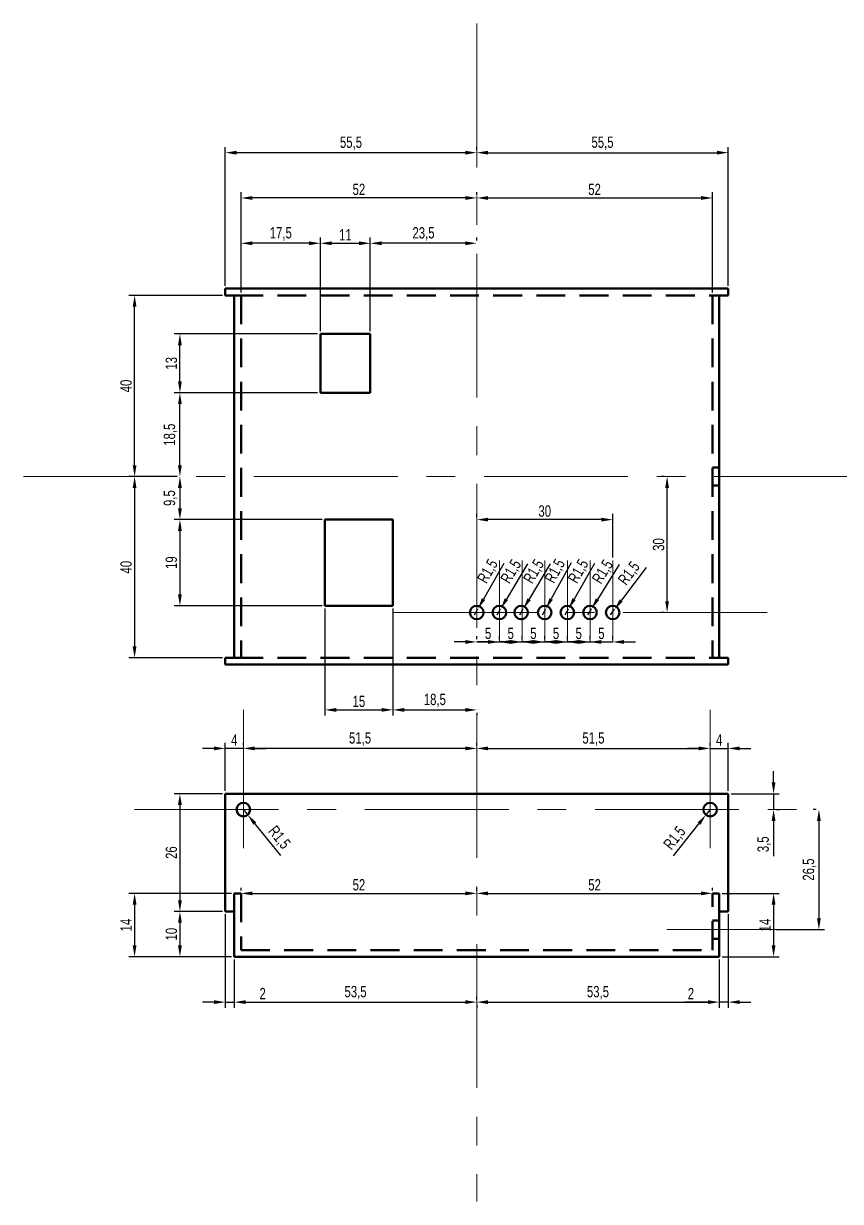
# Model space of a CAD drawing. Extents: x -100 to 250, y -160 to 122.
# Drawn here: x -100 to 80.2, y -160 to 100 of the extents above; entities that cross this region are included whole.
import ezdxf

# ---------------------------------------------------------------- set-up
doc = ezdxf.new("R2010")
doc.units = 0
doc.header["$MEASUREMENT"] = 0
doc.linetypes.add('CENTER', pattern=[50.8, 31.75, -6.35, 6.35, -6.35])
doc.linetypes.add('DASHED2', pattern=[9.525, 6.35, -3.175])
doc.layers.get('Defpoints').update_dxf_attribs({"linetype": 'CONTINUOUS'})
for name, color, linetype, lineweight in [('axes', 7, 'CENTER', 13), ('caché', 7, 'DASHED2', 50), ('cotes', 7, 'CONTINUOUS', 13), ('visible', 7, 'CONTINUOUS', 50)]:
    doc.layers.add(name, color=color, linetype=linetype, lineweight=lineweight)
doc.styles.get("Standard").update_dxf_attribs({"font": 'txt', "width": 0.75})
doc.dimstyles.get("Standard").update_dxf_attribs({"dimtxt": 2.5, "dimasz": 2.5, "dimexe": 1.25, "dimexo": 0.625, "dimtad": 1, "dimtxsty": 'Standard', "dimcen": 2.5, "dimadec": 0, "dimazin": 0, "dimtfac": 1, "dimtmove": 0, "dimatfit": 3, "dimfxl": 1, "dimarcsym": 0})

# ---------------------------------------------------------------- blocks, each defined once
blk = doc.blocks.new('*D1')
at = {"layer": 'cotes', "color": 0, "lineweight": -2}
for p, q in [((-34.12, -9.5), (-66.75, -9.5)), ((-65.5, -12), (-65.5, -26)), ((-34.12, -28.5), (-66.75, -28.5))]:
    blk.add_line(p, q, dxfattribs=at)
at = {"layer": 'cotes', "color": 0}
for points in [[(-65.08, -12), (-65.92, -12), (-65.5, -9.5)], [(-65.92, -26), (-65.08, -26), (-65.5, -28.5)]]:
    blk.add_solid(points, dxfattribs=at)
at = {"layer": 'Defpoints', "color": 0}
for p in [(-33.5, -9.5), (-65.5, -28.5), (-33.5, -28.5)]:
    blk.add_point(p, dxfattribs=at)
at = {"layer": 'cotes', "color": 0, "linetype": 'ByBlock', "insert": (-67.38, -19), "char_height": 2.5, "attachment_point": 5, "rotation": 90}
blk.add_mtext('19', dxfattribs=at)
blk = doc.blocks.new('*D2')
at = {"layer": 'cotes', "color": 0, "lineweight": -2}
for p, q in [((-66.12, 0), (-66.75, 0)), ((-65.5, -2.5), (-65.5, -7)), ((-66.12, -9.5), (-66.75, -9.5))]:
    blk.add_line(p, q, dxfattribs=at)
at = {"layer": 'cotes', "color": 0}
for points in [[(-65.08, -2.5), (-65.92, -2.5), (-65.5, 0)], [(-65.92, -7), (-65.08, -7), (-65.5, -9.5)]]:
    blk.add_solid(points, dxfattribs=at)
at = {"layer": 'Defpoints', "color": 0}
for p in [(-65.5, 0), (-65.5, -9.5), (-65.5, -9.5)]:
    blk.add_point(p, dxfattribs=at)
at = {"layer": 'cotes', "color": 0, "linetype": 'ByBlock', "insert": (-67.58, -4.75), "char_height": 2.5, "attachment_point": 5, "rotation": 90}
blk.add_mtext('9,5', dxfattribs=at)
blk = doc.blocks.new('*D3')
at = {"layer": 'cotes', "color": 0, "lineweight": -2}
for p, q in [((-33.5, -29.12), (-33.5, -52.75)), ((-18.5, -29.12), (-18.5, -52.75)), ((-31, -51.5), (-21, -51.5))]:
    blk.add_line(p, q, dxfattribs=at)
at = {"layer": 'cotes', "color": 0}
for points in [[(-31, -51.08), (-31, -51.92), (-33.5, -51.5)], [(-21, -51.92), (-21, -51.08), (-18.5, -51.5)]]:
    blk.add_solid(points, dxfattribs=at)
at = {"layer": 'Defpoints', "color": 0}
for p in [(-33.5, -28.5), (-18.5, -28.5), (-18.5, -51.5)]:
    blk.add_point(p, dxfattribs=at)
at = {"layer": 'cotes', "color": 0, "linetype": 'ByBlock', "insert": (-26, -49.62), "char_height": 2.5, "attachment_point": 5}
blk.add_mtext('15', dxfattribs=at)
blk = doc.blocks.new('*D4')
at = {"layer": 'cotes', "color": 0, "lineweight": -2}
for p, q in [((-18.5, -29.12), (-18.5, -52.75)), ((-16, -51.5), (-2.5, -51.5)), ((0, -52.12), (0, -52.75))]:
    blk.add_line(p, q, dxfattribs=at)
at = {"layer": 'cotes', "color": 0}
for points in [[(-16, -51.08), (-16, -51.92), (-18.5, -51.5)], [(-2.5, -51.92), (-2.5, -51.08), (0, -51.5)]]:
    blk.add_solid(points, dxfattribs=at)
at = {"layer": 'Defpoints', "color": 0}
for p in [(-18.5, -28.5), (0, -51.5), (0, -51.5)]:
    blk.add_point(p, dxfattribs=at)
at = {"layer": 'cotes', "color": 0, "linetype": 'ByBlock', "insert": (-9.25, -49.42), "char_height": 2.5, "attachment_point": 5}
blk.add_mtext('18,5', dxfattribs=at)
blk = doc.blocks.new('*D5')
at = {"layer": 'cotes', "color": 0, "lineweight": -2}
for p, q in [((-35.12, 18.5), (-66.75, 18.5)), ((-65.5, 2.5), (-65.5, 16)), ((-66.12, 0), (-66.75, 0))]:
    blk.add_line(p, q, dxfattribs=at)
at = {"layer": 'cotes', "color": 0}
for points in [[(-65.08, 16), (-65.92, 16), (-65.5, 18.5)], [(-65.92, 2.5), (-65.08, 2.5), (-65.5, 0)]]:
    blk.add_solid(points, dxfattribs=at)
at = {"layer": 'Defpoints', "color": 0}
for p in [(-65.5, 18.5), (-34.5, 18.5), (-65.5, 0)]:
    blk.add_point(p, dxfattribs=at)
at = {"layer": 'cotes', "color": 0, "linetype": 'ByBlock', "insert": (-67.58, 9.25), "char_height": 2.5, "attachment_point": 5, "rotation": 90}
blk.add_mtext('18,5', dxfattribs=at)
blk = doc.blocks.new('*D6')
at = {"layer": 'cotes', "color": 0, "lineweight": -2}
for p, q in [((-35.12, 31.5), (-66.75, 31.5)), ((-65.5, 21), (-65.5, 29)), ((-35.12, 18.5), (-66.75, 18.5))]:
    blk.add_line(p, q, dxfattribs=at)
at = {"layer": 'cotes', "color": 0}
for points in [[(-65.08, 29), (-65.92, 29), (-65.5, 31.5)], [(-65.92, 21), (-65.08, 21), (-65.5, 18.5)]]:
    blk.add_solid(points, dxfattribs=at)
at = {"layer": 'Defpoints', "color": 0}
for p in [(-65.5, 31.5), (-34.5, 31.5), (-34.5, 18.5)]:
    blk.add_point(p, dxfattribs=at)
at = {"layer": 'cotes', "color": 0, "linetype": 'ByBlock', "insert": (-67.38, 25), "char_height": 2.5, "attachment_point": 5, "rotation": 90}
blk.add_mtext('13', dxfattribs=at)
blk = doc.blocks.new('*D7')
at = {"layer": 'cotes', "color": 0, "lineweight": -2}
for p, q in [((-56.12, 40), (-76.75, 40)), ((-75.5, 2.5), (-75.5, 37.5)), ((-66.12, 0), (-76.75, 0))]:
    blk.add_line(p, q, dxfattribs=at)
at = {"layer": 'cotes', "color": 0}
for points in [[(-75.08, 37.5), (-75.92, 37.5), (-75.5, 40)], [(-75.92, 2.5), (-75.08, 2.5), (-75.5, 0)]]:
    blk.add_solid(points, dxfattribs=at)
at = {"layer": 'Defpoints', "color": 0}
for p in [(-75.5, 40), (-55.5, 40), (-65.5, 0)]:
    blk.add_point(p, dxfattribs=at)
at = {"layer": 'cotes', "color": 0, "linetype": 'ByBlock', "insert": (-77.38, 20), "char_height": 2.5, "attachment_point": 5, "rotation": 90}
blk.add_mtext('40', dxfattribs=at)
blk = doc.blocks.new('*D8')
at = {"layer": 'cotes', "color": 0, "lineweight": -2}
for p, q in [((-34.5, 32.12), (-34.5, 52.75)), ((-23.5, 32.12), (-23.5, 52.75)), ((-32, 51.5), (-26, 51.5))]:
    blk.add_line(p, q, dxfattribs=at)
at = {"layer": 'cotes', "color": 0}
for points in [[(-32, 51.92), (-32, 51.08), (-34.5, 51.5)], [(-26, 51.08), (-26, 51.92), (-23.5, 51.5)]]:
    blk.add_solid(points, dxfattribs=at)
at = {"layer": 'Defpoints', "color": 0}
for p in [(-23.5, 51.5), (-34.5, 31.5), (-23.5, 31.5)]:
    blk.add_point(p, dxfattribs=at)
at = {"layer": 'cotes', "color": 0, "linetype": 'ByBlock', "insert": (-29, 53.38), "char_height": 2.5, "attachment_point": 5}
blk.add_mtext('11', dxfattribs=at)
blk = doc.blocks.new('*D9')
at = {"layer": 'cotes', "color": 0, "lineweight": -2}
for p, q in [((-52, 40.62), (-52, 52.75)), ((-34.5, 32.12), (-34.5, 52.75)), ((-37, 51.5), (-49.5, 51.5))]:
    blk.add_line(p, q, dxfattribs=at)
at = {"layer": 'cotes', "color": 0}
for points in [[(-49.5, 51.92), (-49.5, 51.08), (-52, 51.5)], [(-37, 51.08), (-37, 51.92), (-34.5, 51.5)]]:
    blk.add_solid(points, dxfattribs=at)
at = {"layer": 'Defpoints', "color": 0}
for p in [(-52, 51.5), (-52, 40), (-34.5, 31.5)]:
    blk.add_point(p, dxfattribs=at)
at = {"layer": 'cotes', "color": 0, "linetype": 'ByBlock', "insert": (-43.25, 53.58), "char_height": 2.5, "attachment_point": 5}
blk.add_mtext('17,5', dxfattribs=at)
blk = doc.blocks.new('*D10')
at = {"layer": 'cotes', "color": 0, "lineweight": -2}
for p, q in [((-66.12, 0), (-76.75, 0)), ((-75.5, -2.5), (-75.5, -37.5)), ((-56.12, -40), (-76.75, -40))]:
    blk.add_line(p, q, dxfattribs=at)
at = {"layer": 'cotes', "color": 0}
for points in [[(-75.08, -2.5), (-75.92, -2.5), (-75.5, 0)], [(-75.92, -37.5), (-75.08, -37.5), (-75.5, -40)]]:
    blk.add_solid(points, dxfattribs=at)
at = {"layer": 'Defpoints', "color": 0}
for p in [(-65.5, 0), (-75.5, -40), (-55.5, -40)]:
    blk.add_point(p, dxfattribs=at)
at = {"layer": 'cotes', "color": 0, "linetype": 'ByBlock', "insert": (-77.38, -20), "char_height": 2.5, "attachment_point": 5, "rotation": 90}
blk.add_mtext('40', dxfattribs=at)
blk = doc.blocks.new('*D11')
at = {"layer": 'cotes', "color": 0, "lineweight": -2}
for p, q in [((-55.5, 42.12), (-55.5, 72.75)), ((-2.5, 71.5), (-53, 71.5)), ((0, 72.12), (0, 72.75))]:
    blk.add_line(p, q, dxfattribs=at)
at = {"layer": 'cotes', "color": 0}
for points in [[(-53, 71.92), (-53, 71.08), (-55.5, 71.5)], [(-2.5, 71.08), (-2.5, 71.92), (0, 71.5)]]:
    blk.add_solid(points, dxfattribs=at)
at = {"layer": 'Defpoints', "color": 0}
for p in [(-55.5, 71.5), (0, 71.5), (-55.5, 41.5)]:
    blk.add_point(p, dxfattribs=at)
at = {"layer": 'cotes', "color": 0, "linetype": 'ByBlock', "insert": (-27.75, 73.58), "char_height": 2.5, "attachment_point": 5}
blk.add_mtext('55,5', dxfattribs=at)
blk = doc.blocks.new('*D12')
at = {"layer": 'cotes', "color": 0, "lineweight": -2}
for p, q in [((-23.5, 32.12), (-23.5, 52.75)), ((0, 52.12), (0, 52.75)), ((-2.5, 51.5), (-21, 51.5))]:
    blk.add_line(p, q, dxfattribs=at)
at = {"layer": 'cotes', "color": 0}
for points in [[(-21, 51.92), (-21, 51.08), (-23.5, 51.5)], [(-2.5, 51.08), (-2.5, 51.92), (0, 51.5)]]:
    blk.add_solid(points, dxfattribs=at)
at = {"layer": 'Defpoints', "color": 0}
for p in [(-23.5, 51.5), (0, 51.5), (-23.5, 31.5)]:
    blk.add_point(p, dxfattribs=at)
at = {"layer": 'cotes', "color": 0, "linetype": 'ByBlock', "insert": (-11.75, 53.58), "char_height": 2.5, "attachment_point": 5}
blk.add_mtext('23,5', dxfattribs=at)
blk = doc.blocks.new('*D13')
at = {"layer": 'cotes', "color": 0, "lineweight": -2}
for p, q in [((-52, 40.62), (-52, 62.75)), ((0, 62.12), (0, 62.75)), ((-2.5, 61.5), (-49.5, 61.5))]:
    blk.add_line(p, q, dxfattribs=at)
at = {"layer": 'cotes', "color": 0}
for points in [[(-49.5, 61.92), (-49.5, 61.08), (-52, 61.5)], [(-2.5, 61.08), (-2.5, 61.92), (0, 61.5)]]:
    blk.add_solid(points, dxfattribs=at)
at = {"layer": 'Defpoints', "color": 0}
for p in [(-52, 61.5), (0, 61.5), (-52, 40)]:
    blk.add_point(p, dxfattribs=at)
at = {"layer": 'cotes', "color": 0, "linetype": 'ByBlock', "insert": (-26, 63.38), "char_height": 2.5, "attachment_point": 5}
blk.add_mtext('52', dxfattribs=at)
blk = doc.blocks.new('*D14')
at = {"layer": 'cotes', "color": 0, "lineweight": -2}
for p, q in [((0, 72.12), (0, 72.75)), ((2.5, 71.5), (53, 71.5)), ((55.5, 42.12), (55.5, 72.75))]:
    blk.add_line(p, q, dxfattribs=at)
at = {"layer": 'cotes', "color": 0}
for points in [[(2.5, 71.92), (2.5, 71.08), (0, 71.5)], [(53, 71.08), (53, 71.92), (55.5, 71.5)]]:
    blk.add_solid(points, dxfattribs=at)
at = {"layer": 'Defpoints', "color": 0}
for p in [(0, 71.5), (55.5, 71.5), (55.5, 41.5)]:
    blk.add_point(p, dxfattribs=at)
at = {"layer": 'cotes', "color": 0, "linetype": 'ByBlock', "insert": (27.75, 73.58), "char_height": 2.5, "attachment_point": 5}
blk.add_mtext('55,5', dxfattribs=at)
blk = doc.blocks.new('*D15')
at = {"layer": 'cotes', "color": 0, "lineweight": -2}
for p, q in [((0, 62.12), (0, 62.75)), ((52, 40.62), (52, 62.75)), ((2.5, 61.5), (49.5, 61.5))]:
    blk.add_line(p, q, dxfattribs=at)
at = {"layer": 'cotes', "color": 0}
for points in [[(2.5, 61.92), (2.5, 61.08), (0, 61.5)], [(49.5, 61.08), (49.5, 61.92), (52, 61.5)]]:
    blk.add_solid(points, dxfattribs=at)
at = {"layer": 'Defpoints', "color": 0}
for p in [(0, 61.5), (52, 61.5), (52, 40)]:
    blk.add_point(p, dxfattribs=at)
at = {"layer": 'cotes', "color": 0, "linetype": 'ByBlock', "insert": (26, 63.38), "char_height": 2.5, "attachment_point": 5}
blk.add_mtext('52', dxfattribs=at)
blk = doc.blocks.new('*D16')
at = {"layer": 'cotes', "color": 0, "lineweight": -2}
for p, q in [((65.5, -67.5), (65.5, -65)), ((56.13, -70), (66.75, -70)), ((65.5, -70), (65.5, -73.5)), ((66.12, -73.5), (66.75, -73.5)), ((65.5, -76), (65.5, -83.81))]:
    blk.add_line(p, q, dxfattribs=at)
at = {"layer": 'cotes', "color": 0}
for points in [[(65.08, -67.5), (65.92, -67.5), (65.5, -70)], [(65.92, -76), (65.08, -76), (65.5, -73.5)]]:
    blk.add_solid(points, dxfattribs=at)
at = {"layer": 'Defpoints', "color": 0}
for p in [(55.5, -70), (65.5, -73.5), (65.5, -73.5)]:
    blk.add_point(p, dxfattribs=at)
at = {"layer": 'cotes', "color": 0, "linetype": 'ByBlock', "insert": (63.42, -81.16), "char_height": 2.5, "attachment_point": 5, "rotation": 90}
blk.add_mtext('3,5', dxfattribs=at)
blk = doc.blocks.new('*D17')
at = {"layer": 'cotes', "color": 0, "lineweight": -2}
for p, q in [((54.12, -92), (66.75, -92)), ((65.5, -94.5), (65.5, -103.5)), ((54.12, -106), (66.75, -106))]:
    blk.add_line(p, q, dxfattribs=at)
at = {"layer": 'cotes', "color": 0}
for points in [[(65.92, -94.5), (65.08, -94.5), (65.5, -92)], [(65.08, -103.5), (65.92, -103.5), (65.5, -106)]]:
    blk.add_solid(points, dxfattribs=at)
at = {"layer": 'Defpoints', "color": 0}
for p in [(53.5, -92), (53.5, -106), (65.5, -106)]:
    blk.add_point(p, dxfattribs=at)
at = {"layer": 'cotes', "color": 0, "linetype": 'ByBlock', "insert": (63.63, -99), "char_height": 2.5, "attachment_point": 5, "rotation": 90}
blk.add_mtext('14', dxfattribs=at)
blk = doc.blocks.new('*D18')
at = {"layer": 'cotes', "color": 0, "lineweight": -2}
for p, q in [((55.5, -96.62), (55.5, -117.25)), ((53.5, -106.62), (53.5, -117.25)), ((51, -116), (46, -116)), ((55.5, -116), (53.5, -116)), ((58, -116), (60.5, -116))]:
    blk.add_line(p, q, dxfattribs=at)
at = {"layer": 'cotes', "color": 0}
for points in [[(51, -116.42), (51, -115.58), (53.5, -116)], [(58, -115.58), (58, -116.42), (55.5, -116)]]:
    blk.add_solid(points, dxfattribs=at)
at = {"layer": 'Defpoints', "color": 0}
for p in [(55.5, -96), (53.5, -106), (53.5, -116)]:
    blk.add_point(p, dxfattribs=at)
at = {"layer": 'cotes', "color": 0, "linetype": 'ByBlock', "insert": (47.25, -114.12), "char_height": 2.5, "attachment_point": 5}
blk.add_mtext('2', dxfattribs=at)
blk = doc.blocks.new('*D19')
at = {"layer": 'cotes', "color": 0, "lineweight": -2}
for p, q in [((53.5, -106.62), (53.5, -117.25)), ((0, -115.38), (0, -114.75)), ((2.5, -116), (51, -116))]:
    blk.add_line(p, q, dxfattribs=at)
at = {"layer": 'cotes', "color": 0}
for points in [[(2.5, -115.58), (2.5, -116.42), (0, -116)], [(51, -116.42), (51, -115.58), (53.5, -116)]]:
    blk.add_solid(points, dxfattribs=at)
at = {"layer": 'Defpoints', "color": 0}
for p in [(53.5, -106), (0, -116), (53.5, -116)]:
    blk.add_point(p, dxfattribs=at)
at = {"layer": 'cotes', "color": 0, "linetype": 'ByBlock', "insert": (26.75, -113.92), "char_height": 2.5, "attachment_point": 5}
blk.add_mtext('53,5', dxfattribs=at)
blk = doc.blocks.new('*D20')
at = {"layer": 'cotes', "color": 0, "lineweight": -2}
for p, q in [((-55.5, -96.62), (-55.5, -117.25)), ((-53.5, -106.62), (-53.5, -117.25)), ((-58, -116), (-60.5, -116)), ((-55.5, -116), (-53.5, -116)), ((-51, -116), (-46, -116))]:
    blk.add_line(p, q, dxfattribs=at)
at = {"layer": 'cotes', "color": 0}
for points in [[(-58, -116.42), (-58, -115.58), (-55.5, -116)], [(-51, -115.58), (-51, -116.42), (-53.5, -116)]]:
    blk.add_solid(points, dxfattribs=at)
at = {"layer": 'Defpoints', "color": 0}
for p in [(-55.5, -96), (-53.5, -106), (-53.5, -116)]:
    blk.add_point(p, dxfattribs=at)
at = {"layer": 'cotes', "color": 0, "linetype": 'ByBlock', "insert": (-47.25, -114.12), "char_height": 2.5, "attachment_point": 5}
blk.add_mtext('2', dxfattribs=at)
blk = doc.blocks.new('*D21')
at = {"layer": 'cotes', "color": 0, "lineweight": -2}
for p, q in [((-53.5, -106.62), (-53.5, -117.25)), ((-51, -116), (-2.5, -116)), ((0, -116.62), (0, -117.25))]:
    blk.add_line(p, q, dxfattribs=at)
at = {"layer": 'cotes', "color": 0}
for points in [[(-51, -115.58), (-51, -116.42), (-53.5, -116)], [(-2.5, -116.42), (-2.5, -115.58), (0, -116)]]:
    blk.add_solid(points, dxfattribs=at)
at = {"layer": 'Defpoints', "color": 0}
for p in [(-53.5, -106), (0, -116), (0, -116)]:
    blk.add_point(p, dxfattribs=at)
at = {"layer": 'cotes', "color": 0, "linetype": 'ByBlock', "insert": (-26.75, -113.92), "char_height": 2.5, "attachment_point": 5}
blk.add_mtext('53,5', dxfattribs=at)
blk = doc.blocks.new('*D22')
at = {"layer": 'cotes', "color": 0, "lineweight": -2}
for p, q in [((-55.5, -69.38), (-55.5, -58.75)), ((-51.5, -59.38), (-51.5, -58.75)), ((-58, -60), (-60.5, -60)), ((-51.5, -60), (-55.5, -60)), ((-49, -60), (-46.5, -60))]:
    blk.add_line(p, q, dxfattribs=at)
at = {"layer": 'cotes', "color": 0}
for points in [[(-58, -60.42), (-58, -59.58), (-55.5, -60)], [(-49, -59.58), (-49, -60.42), (-51.5, -60)]]:
    blk.add_solid(points, dxfattribs=at)
at = {"layer": 'Defpoints', "color": 0}
for p in [(-55.5, -60), (-51.5, -60), (-55.5, -70)]:
    blk.add_point(p, dxfattribs=at)
at = {"layer": 'cotes', "color": 0, "linetype": 'ByBlock', "insert": (-53.5, -58.12), "char_height": 2.5, "attachment_point": 5}
blk.add_mtext('4', dxfattribs=at)
blk = doc.blocks.new('*D23')
at = {"layer": 'cotes', "color": 0, "lineweight": -2}
for p, q in [((51.5, -59.38), (51.5, -58.75)), ((55.5, -69.38), (55.5, -58.75)), ((49, -60), (46.5, -60)), ((51.5, -60), (55.5, -60)), ((58, -60), (60.5, -60))]:
    blk.add_line(p, q, dxfattribs=at)
at = {"layer": 'cotes', "color": 0}
for points in [[(49, -60.42), (49, -59.58), (51.5, -60)], [(58, -59.58), (58, -60.42), (55.5, -60)]]:
    blk.add_solid(points, dxfattribs=at)
at = {"layer": 'Defpoints', "color": 0}
for p in [(51.5, -60), (55.5, -60), (55.5, -70)]:
    blk.add_point(p, dxfattribs=at)
at = {"layer": 'cotes', "color": 0, "linetype": 'ByBlock', "insert": (53.5, -58.12), "char_height": 2.5, "attachment_point": 5}
blk.add_mtext('4', dxfattribs=at)
blk = doc.blocks.new('*D24')
at = {"layer": 'cotes', "color": 0, "lineweight": -2}
for p, q in [((0, -59.38), (0, -58.75)), ((51.5, -59.38), (51.5, -58.75)), ((2.5, -60), (49, -60))]:
    blk.add_line(p, q, dxfattribs=at)
at = {"layer": 'cotes', "color": 0}
for points in [[(2.5, -59.58), (2.5, -60.42), (0, -60)], [(49, -60.42), (49, -59.58), (51.5, -60)]]:
    blk.add_solid(points, dxfattribs=at)
at = {"layer": 'Defpoints', "color": 0}
for p in [(0, -60), (51.5, -60), (51.5, -60)]:
    blk.add_point(p, dxfattribs=at)
at = {"layer": 'cotes', "color": 0, "linetype": 'ByBlock', "insert": (25.75, -57.92), "char_height": 2.5, "attachment_point": 5}
blk.add_mtext('51,5', dxfattribs=at)
blk = doc.blocks.new('*D25')
at = {"layer": 'cotes', "color": 0, "lineweight": -2}
for p, q in [((-51.5, -59.38), (-51.5, -58.75)), ((0, -59.38), (0, -58.75)), ((-2.5, -60), (-49, -60))]:
    blk.add_line(p, q, dxfattribs=at)
at = {"layer": 'cotes', "color": 0}
for points in [[(-49, -59.58), (-49, -60.42), (-51.5, -60)], [(-2.5, -60.42), (-2.5, -59.58), (0, -60)]]:
    blk.add_solid(points, dxfattribs=at)
at = {"layer": 'Defpoints', "color": 0}
for p in [(-51.5, -60), (-51.5, -60), (0, -60)]:
    blk.add_point(p, dxfattribs=at)
at = {"layer": 'cotes', "color": 0, "linetype": 'ByBlock', "insert": (-25.75, -57.92), "char_height": 2.5, "attachment_point": 5}
blk.add_mtext('51,5', dxfattribs=at)
blk = doc.blocks.new('*D26')
at = {"layer": 'cotes', "color": 0, "lineweight": -2}
for p, q in [((-56.12, -96), (-66.75, -96)), ((-65.5, -98.5), (-65.5, -103.5)), ((-54.12, -106), (-66.75, -106))]:
    blk.add_line(p, q, dxfattribs=at)
at = {"layer": 'cotes', "color": 0}
for points in [[(-65.08, -98.5), (-65.92, -98.5), (-65.5, -96)], [(-65.92, -103.5), (-65.08, -103.5), (-65.5, -106)]]:
    blk.add_solid(points, dxfattribs=at)
at = {"layer": 'Defpoints', "color": 0}
for p in [(-55.5, -96), (-65.5, -106), (-53.5, -106)]:
    blk.add_point(p, dxfattribs=at)
at = {"layer": 'cotes', "color": 0, "linetype": 'ByBlock', "insert": (-67.38, -101), "char_height": 2.5, "attachment_point": 5, "rotation": 90}
blk.add_mtext('10', dxfattribs=at)
blk = doc.blocks.new('*D27')
at = {"layer": 'cotes', "color": 0, "lineweight": -2}
for p, q in [((-54.12, -92), (-76.75, -92)), ((-75.5, -94.5), (-75.5, -103.5)), ((-54.12, -106), (-76.75, -106))]:
    blk.add_line(p, q, dxfattribs=at)
at = {"layer": 'cotes', "color": 0}
for points in [[(-75.08, -94.5), (-75.92, -94.5), (-75.5, -92)], [(-75.92, -103.5), (-75.08, -103.5), (-75.5, -106)]]:
    blk.add_solid(points, dxfattribs=at)
at = {"layer": 'Defpoints', "color": 0}
for p in [(-53.5, -92), (-75.5, -106), (-53.5, -106)]:
    blk.add_point(p, dxfattribs=at)
at = {"layer": 'cotes', "color": 0, "linetype": 'ByBlock', "insert": (-77.38, -99), "char_height": 2.5, "attachment_point": 5, "rotation": 90}
blk.add_mtext('14', dxfattribs=at)
blk = doc.blocks.new('*D28')
at = {"layer": 'cotes', "color": 0, "lineweight": -2}
for p, q in [((-56.12, -70), (-66.75, -70)), ((-65.5, -72.5), (-65.5, -93.5)), ((-56.12, -96), (-66.75, -96))]:
    blk.add_line(p, q, dxfattribs=at)
at = {"layer": 'cotes', "color": 0}
for points in [[(-65.08, -72.5), (-65.92, -72.5), (-65.5, -70)], [(-65.92, -93.5), (-65.08, -93.5), (-65.5, -96)]]:
    blk.add_solid(points, dxfattribs=at)
at = {"layer": 'Defpoints', "color": 0}
for p in [(-55.5, -70), (-65.5, -96), (-55.5, -96)]:
    blk.add_point(p, dxfattribs=at)
at = {"layer": 'cotes', "color": 0, "linetype": 'ByBlock', "insert": (-67.38, -83), "char_height": 2.5, "attachment_point": 5, "rotation": 90}
blk.add_mtext('26', dxfattribs=at)
blk = doc.blocks.new('*D29')
at = {"layer": 'cotes', "color": 0, "lineweight": -2}
for p, q in [((-51.5, -73.5), (-50.55, -74.66)), ((-43.23, -83.61), (-48.97, -76.6))]:
    blk.add_line(p, q, dxfattribs=at)
at = {"layer": 'cotes', "color": 0}
blk.add_solid([(-48.65, -76.33), (-49.29, -76.86), (-50.55, -74.66)], dxfattribs=at)
at = {"layer": 'Defpoints', "color": 0}
for p in [(-51.5, -73.5), (-50.55, -74.66)]:
    blk.add_point(p, dxfattribs=at)
at = {"layer": 'cotes', "color": 0, "linetype": 'ByBlock', "insert": (-43.69, -79.75), "char_height": 2.5, "attachment_point": 5, "rotation": 309.2793}
blk.add_mtext('R1,5', dxfattribs=at)
blk = doc.blocks.new('*D30')
at = {"layer": 'cotes', "color": 0, "lineweight": -2}
for p, q in [((51.5, -73.5), (50.57, -74.68)), ((43.38, -83.74), (49.01, -76.63))]:
    blk.add_line(p, q, dxfattribs=at)
at = {"layer": 'cotes', "color": 0}
blk.add_solid([(49.34, -76.89), (48.69, -76.38), (50.57, -74.68)], dxfattribs=at)
at = {"layer": 'Defpoints', "color": 0}
for p in [(50.57, -74.68), (51.5, -73.5)]:
    blk.add_point(p, dxfattribs=at)
at = {"layer": 'cotes', "color": 0, "linetype": 'ByBlock', "insert": (43.79, -79.87), "char_height": 2.5, "attachment_point": 5, "rotation": 51.5892}
blk.add_mtext('R1,5', dxfattribs=at)
blk = doc.blocks.new('*D31')
at = {"layer": 'cotes', "color": 0, "lineweight": -2}
for p, q in [((31.42, -19.42), (26.62, -27.11)), ((24.5, -30.5), (25.3, -29.23))]:
    blk.add_line(p, q, dxfattribs=at)
at = {"layer": 'cotes', "color": 0}
blk.add_solid([(26.27, -26.89), (26.97, -27.33), (25.3, -29.23)], dxfattribs=at)
at = {"layer": 'Defpoints', "color": 0}
for p in [(24.5, -30.5), (25.3, -29.23)]:
    blk.add_point(p, dxfattribs=at)
at = {"layer": 'cotes', "color": 0, "linetype": 'ByBlock', "insert": (27.92, -21.1), "char_height": 2.5, "attachment_point": 5, "rotation": 57.9902}
blk.add_mtext('R1,5', dxfattribs=at)
blk = doc.blocks.new('*D32')
at = {"layer": 'cotes', "color": 0, "lineweight": -2}
for p, q in [((26, -19.17), (21.49, -27.03)), ((19.5, -30.5), (20.25, -29.2))]:
    blk.add_line(p, q, dxfattribs=at)
at = {"layer": 'cotes', "color": 0}
blk.add_solid([(21.13, -26.82), (21.85, -27.24), (20.25, -29.2)], dxfattribs=at)
at = {"layer": 'Defpoints', "color": 0}
for p in [(19.5, -30.5), (20.25, -29.2)]:
    blk.add_point(p, dxfattribs=at)
at = {"layer": 'cotes', "color": 0, "linetype": 'ByBlock', "insert": (22.56, -20.98), "char_height": 2.5, "attachment_point": 5, "rotation": 60.1383}
blk.add_mtext('R1,5', dxfattribs=at)
blk = doc.blocks.new('*D33')
at = {"layer": 'cotes', "color": 0, "lineweight": -2}
for p, q in [((20.82, -19.07), (16.44, -27)), ((14.5, -30.5), (15.23, -29.19))]:
    blk.add_line(p, q, dxfattribs=at)
at = {"layer": 'cotes', "color": 0}
blk.add_solid([(16.07, -26.8), (16.8, -27.2), (15.23, -29.19)], dxfattribs=at)
at = {"layer": 'Defpoints', "color": 0}
for p in [(14.5, -30.5), (15.23, -29.19)]:
    blk.add_point(p, dxfattribs=at)
at = {"layer": 'cotes', "color": 0, "linetype": 'ByBlock', "insert": (17.41, -20.93), "char_height": 2.5, "attachment_point": 5, "rotation": 61.0658}
blk.add_mtext('R1,5', dxfattribs=at)
blk = doc.blocks.new('*D34')
at = {"layer": 'cotes', "color": 0, "lineweight": -2}
for p, q in [((16.19, -19.28), (11.55, -27.06)), ((9.5, -30.5), (10.27, -29.21))]:
    blk.add_line(p, q, dxfattribs=at)
at = {"layer": 'cotes', "color": 0}
blk.add_solid([(11.19, -26.85), (11.91, -27.28), (10.27, -29.21)], dxfattribs=at)
at = {"layer": 'Defpoints', "color": 0}
for p in [(9.5, -30.5), (10.27, -29.21)]:
    blk.add_point(p, dxfattribs=at)
at = {"layer": 'cotes', "color": 0, "linetype": 'ByBlock', "insert": (12.72, -21.03), "char_height": 2.5, "attachment_point": 5, "rotation": 59.201}
blk.add_mtext('R1,5', dxfattribs=at)
blk = doc.blocks.new('*D35')
at = {"layer": 'cotes', "color": 0, "lineweight": -2}
for p, q in [((11.17, -19.27), (6.54, -27.06)), ((4.5, -30.5), (5.27, -29.21))]:
    blk.add_line(p, q, dxfattribs=at)
at = {"layer": 'cotes', "color": 0}
blk.add_solid([(6.18, -26.85), (6.9, -27.27), (5.27, -29.21)], dxfattribs=at)
at = {"layer": 'Defpoints', "color": 0}
for p in [(4.5, -30.5), (5.27, -29.21)]:
    blk.add_point(p, dxfattribs=at)
at = {"layer": 'cotes', "color": 0, "linetype": 'ByBlock', "insert": (7.7, -21.03), "char_height": 2.5, "attachment_point": 5, "rotation": 59.2914}
blk.add_mtext('R1,5', dxfattribs=at)
blk = doc.blocks.new('*D36')
at = {"layer": 'cotes', "color": 0, "lineweight": -2}
for p, q in [((6, -19.17), (1.49, -27.03)), ((-0.5, -30.5), (0.25, -29.2))]:
    blk.add_line(p, q, dxfattribs=at)
at = {"layer": 'cotes', "color": 0}
blk.add_solid([(1.13, -26.82), (1.85, -27.24), (0.25, -29.2)], dxfattribs=at)
at = {"layer": 'Defpoints', "color": 0}
for p in [(-0.5, -30.5), (0.25, -29.2)]:
    blk.add_point(p, dxfattribs=at)
at = {"layer": 'cotes', "color": 0, "linetype": 'ByBlock', "insert": (2.56, -20.98), "char_height": 2.5, "attachment_point": 5, "rotation": 60.1525}
blk.add_mtext('R1,5', dxfattribs=at)
blk = doc.blocks.new('*D37')
at = {"layer": 'cotes', "color": 0, "lineweight": -2}
for p, q in [((37.37, -20.07), (31.91, -27.31)), ((29.5, -30.5), (30.4, -29.3))]:
    blk.add_line(p, q, dxfattribs=at)
at = {"layer": 'cotes', "color": 0}
blk.add_solid([(31.58, -27.06), (32.24, -27.56), (30.4, -29.3)], dxfattribs=at)
at = {"layer": 'Defpoints', "color": 0}
for p in [(29.5, -30.5), (30.4, -29.3)]:
    blk.add_point(p, dxfattribs=at)
at = {"layer": 'cotes', "color": 0, "linetype": 'ByBlock', "insert": (33.73, -21.44), "char_height": 2.5, "attachment_point": 5, "rotation": 52.9753}
blk.add_mtext('R1,5', dxfattribs=at)
blk = doc.blocks.new('*D39')
at = {"layer": 'cotes', "color": 0, "lineweight": -2}
for p, q in [((74.88, -73.5), (74.25, -73.5)), ((75.5, -76), (75.5, -97.5)), ((66.13, -100), (76.75, -100))]:
    blk.add_line(p, q, dxfattribs=at)
at = {"layer": 'cotes', "color": 0}
for points in [[(75.92, -76), (75.08, -76), (75.5, -73.5)], [(75.08, -97.5), (75.92, -97.5), (75.5, -100)]]:
    blk.add_solid(points, dxfattribs=at)
at = {"layer": 'Defpoints', "color": 0}
for p in [(75.5, -73.5), (65.5, -100), (75.5, -100)]:
    blk.add_point(p, dxfattribs=at)
at = {"layer": 'cotes', "color": 0, "linetype": 'ByBlock', "insert": (73.42, -86.75), "char_height": 2.5, "attachment_point": 5, "rotation": 90}
blk.add_mtext('26,5', dxfattribs=at)
blk = doc.blocks.new('*D40')
at = {"layer": 'cotes', "color": 0, "lineweight": -2}
for p, q in [((-52, -91.38), (-52, -90.75)), ((0, -91.38), (0, -90.75)), ((-49.5, -92), (-2.5, -92))]:
    blk.add_line(p, q, dxfattribs=at)
at = {"layer": 'cotes', "color": 0}
for points in [[(-49.5, -91.58), (-49.5, -92.42), (-52, -92)], [(-2.5, -92.42), (-2.5, -91.58), (0, -92)]]:
    blk.add_solid(points, dxfattribs=at)
at = {"layer": 'Defpoints', "color": 0}
for p in [(-52, -92), (0, -92), (0, -92)]:
    blk.add_point(p, dxfattribs=at)
at = {"layer": 'cotes', "color": 0, "linetype": 'ByBlock', "insert": (-26, -90.12), "char_height": 2.5, "attachment_point": 5}
blk.add_mtext('52', dxfattribs=at)
blk = doc.blocks.new('*D41')
at = {"layer": 'cotes', "color": 0, "lineweight": -2}
for p, q in [((0, -91.38), (0, -90.75)), ((52, -91.38), (52, -90.75)), ((2.5, -92), (49.5, -92))]:
    blk.add_line(p, q, dxfattribs=at)
at = {"layer": 'cotes', "color": 0}
for points in [[(2.5, -91.58), (2.5, -92.42), (0, -92)], [(49.5, -92.42), (49.5, -91.58), (52, -92)]]:
    blk.add_solid(points, dxfattribs=at)
at = {"layer": 'Defpoints', "color": 0}
for p in [(0, -92), (52, -92), (52, -92)]:
    blk.add_point(p, dxfattribs=at)
at = {"layer": 'cotes', "color": 0, "linetype": 'ByBlock', "insert": (26, -90.12), "char_height": 2.5, "attachment_point": 5}
blk.add_mtext('52', dxfattribs=at)
blk = doc.blocks.new('*D48')
at = {"layer": 'cotes', "color": 0, "lineweight": -2}
for p, q in [((0, -35.88), (0, -35.25)), ((5, -35.88), (5, -35.25)), ((-2.5, -36.5), (-5, -36.5)), ((0, -36.5), (5, -36.5)), ((7.5, -36.5), (10, -36.5))]:
    blk.add_line(p, q, dxfattribs=at)
at = {"layer": 'cotes', "color": 0}
for points in [[(-2.5, -36.92), (-2.5, -36.08), (0, -36.5)], [(7.5, -36.08), (7.5, -36.92), (5, -36.5)]]:
    blk.add_solid(points, dxfattribs=at)
at = {"layer": 'Defpoints', "color": 0}
for p in [(0, -36.5), (5, -36.5), (5, -36.5)]:
    blk.add_point(p, dxfattribs=at)
at = {"layer": 'cotes', "color": 0, "linetype": 'ByBlock', "insert": (2.5, -34.62), "char_height": 2.5, "attachment_point": 5}
blk.add_mtext('5', dxfattribs=at)
blk = doc.blocks.new('*D49')
at = {"layer": 'cotes', "color": 0, "lineweight": -2}
for p, q in [((5, -35.88), (5, -35.25)), ((10, -35.88), (10, -35.25)), ((2.5, -36.5), (0, -36.5)), ((5, -36.5), (10, -36.5)), ((12.5, -36.5), (15, -36.5))]:
    blk.add_line(p, q, dxfattribs=at)
at = {"layer": 'cotes', "color": 0}
for points in [[(2.5, -36.92), (2.5, -36.08), (5, -36.5)], [(12.5, -36.08), (12.5, -36.92), (10, -36.5)]]:
    blk.add_solid(points, dxfattribs=at)
at = {"layer": 'Defpoints', "color": 0}
for p in [(5, -36.5), (10, -36.5), (10, -36.5)]:
    blk.add_point(p, dxfattribs=at)
at = {"layer": 'cotes', "color": 0, "linetype": 'ByBlock', "insert": (7.5, -34.62), "char_height": 2.5, "attachment_point": 5}
blk.add_mtext('5', dxfattribs=at)
blk = doc.blocks.new('*D50')
at = {"layer": 'cotes', "color": 0, "lineweight": -2}
for p, q in [((10, -35.88), (10, -35.25)), ((15, -35.88), (15, -35.25)), ((7.5, -36.5), (5, -36.5)), ((10, -36.5), (15, -36.5)), ((17.5, -36.5), (20, -36.5))]:
    blk.add_line(p, q, dxfattribs=at)
at = {"layer": 'cotes', "color": 0}
for points in [[(7.5, -36.92), (7.5, -36.08), (10, -36.5)], [(17.5, -36.08), (17.5, -36.92), (15, -36.5)]]:
    blk.add_solid(points, dxfattribs=at)
at = {"layer": 'Defpoints', "color": 0}
for p in [(10, -36.5), (15, -36.5), (15, -36.5)]:
    blk.add_point(p, dxfattribs=at)
at = {"layer": 'cotes', "color": 0, "linetype": 'ByBlock', "insert": (12.5, -34.62), "char_height": 2.5, "attachment_point": 5}
blk.add_mtext('5', dxfattribs=at)
blk = doc.blocks.new('*D51')
at = {"layer": 'cotes', "color": 0, "lineweight": -2}
for p, q in [((15, -35.88), (15, -35.25)), ((20, -35.88), (20, -35.25)), ((12.5, -36.5), (10, -36.5)), ((15, -36.5), (20, -36.5)), ((22.5, -36.5), (25, -36.5))]:
    blk.add_line(p, q, dxfattribs=at)
at = {"layer": 'cotes', "color": 0}
for points in [[(12.5, -36.92), (12.5, -36.08), (15, -36.5)], [(22.5, -36.08), (22.5, -36.92), (20, -36.5)]]:
    blk.add_solid(points, dxfattribs=at)
at = {"layer": 'Defpoints', "color": 0}
for p in [(15, -36.5), (20, -36.5), (20, -36.5)]:
    blk.add_point(p, dxfattribs=at)
at = {"layer": 'cotes', "color": 0, "linetype": 'ByBlock', "insert": (17.5, -34.62), "char_height": 2.5, "attachment_point": 5}
blk.add_mtext('5', dxfattribs=at)
blk = doc.blocks.new('*D52')
at = {"layer": 'cotes', "color": 0, "lineweight": -2}
for p, q in [((20, -35.88), (20, -35.25)), ((25, -35.88), (25, -35.25)), ((17.5, -36.5), (15, -36.5)), ((20, -36.5), (25, -36.5)), ((27.5, -36.5), (30, -36.5))]:
    blk.add_line(p, q, dxfattribs=at)
at = {"layer": 'cotes', "color": 0}
for points in [[(17.5, -36.92), (17.5, -36.08), (20, -36.5)], [(27.5, -36.08), (27.5, -36.92), (25, -36.5)]]:
    blk.add_solid(points, dxfattribs=at)
at = {"layer": 'Defpoints', "color": 0}
for p in [(20, -36.5), (25, -36.5), (25, -36.5)]:
    blk.add_point(p, dxfattribs=at)
at = {"layer": 'cotes', "color": 0, "linetype": 'ByBlock', "insert": (22.5, -34.62), "char_height": 2.5, "attachment_point": 5}
blk.add_mtext('5', dxfattribs=at)
blk = doc.blocks.new('*D53')
at = {"layer": 'cotes', "color": 0, "lineweight": -2}
for p, q in [((25, -35.88), (25, -35.25)), ((30, -35.88), (30, -35.25)), ((22.5, -36.5), (20, -36.5)), ((25, -36.5), (30, -36.5)), ((32.5, -36.5), (35, -36.5))]:
    blk.add_line(p, q, dxfattribs=at)
at = {"layer": 'cotes', "color": 0}
for points in [[(22.5, -36.92), (22.5, -36.08), (25, -36.5)], [(32.5, -36.08), (32.5, -36.92), (30, -36.5)]]:
    blk.add_solid(points, dxfattribs=at)
at = {"layer": 'Defpoints', "color": 0}
for p in [(25, -36.5), (30, -36.5), (30, -36.5)]:
    blk.add_point(p, dxfattribs=at)
at = {"layer": 'cotes', "color": 0, "linetype": 'ByBlock', "insert": (27.5, -34.62), "char_height": 2.5, "attachment_point": 5}
blk.add_mtext('5', dxfattribs=at)
blk = doc.blocks.new('*D54')
at = {"layer": 'cotes', "color": 0, "lineweight": -2}
for p, q in [((0, -8.88), (0, -8.25)), ((27.5, -9.5), (2.5, -9.5)), ((30, -17.88), (30, -8.25))]:
    blk.add_line(p, q, dxfattribs=at)
at = {"layer": 'cotes', "color": 0}
for points in [[(2.5, -9.08), (2.5, -9.92), (0, -9.5)], [(27.5, -9.92), (27.5, -9.08), (30, -9.5)]]:
    blk.add_solid(points, dxfattribs=at)
at = {"layer": 'Defpoints', "color": 0}
for p in [(0, -9.5), (0, -9.5), (30, -18.5)]:
    blk.add_point(p, dxfattribs=at)
at = {"layer": 'cotes', "color": 0, "linetype": 'ByBlock', "insert": (15, -7.62), "char_height": 2.5, "attachment_point": 5}
blk.add_mtext('30', dxfattribs=at)
blk = doc.blocks.new('*D55')
at = {"layer": 'cotes', "color": 0, "lineweight": -2}
for p, q in [((41.38, 0), (40.75, 0)), ((42, -27.5), (42, -2.5)), ((41.38, -30), (40.75, -30))]:
    blk.add_line(p, q, dxfattribs=at)
at = {"layer": 'cotes', "color": 0}
for points in [[(42.42, -2.5), (41.58, -2.5), (42, 0)], [(41.58, -27.5), (42.42, -27.5), (42, -30)]]:
    blk.add_solid(points, dxfattribs=at)
at = {"layer": 'Defpoints', "color": 0}
for p in [(42, 0), (42, 0), (42, -30)]:
    blk.add_point(p, dxfattribs=at)
at = {"layer": 'cotes', "color": 0, "linetype": 'ByBlock', "insert": (40.13, -15), "char_height": 2.5, "attachment_point": 5, "rotation": 90}
blk.add_mtext('30', dxfattribs=at)

msp = doc.modelspace()

# ---------------------------------------------------------------- linework, layer by layer
at = {"layer": 'axes'}
for p, q in [((0, 100), (0, -160)), ((0, 100), (0, 100)), ((-100, 0), (250, 0)), ((5, -18.5), (5, -36.5)), ((10, -18.5), (10, -36.5)), ((15, -18.5), (15, -36.5)), ((20, -18.5), (20, -36.5)), ((25, -18.5), (25, -36.5)), ((30, -18.5), (30, -36.5)), ((-18.5, -30), (64.868, -30)), ((-51.5, -51.5), (-51.5, -82)), ((51.5, -51.5), (51.5, -82)), ((-75.5, -73.5), (75.867, -73.5)), ((41.953, -100), (75.444, -100)), ((75.684, -139.771), (75.684, -139.771))]:
    msp.add_line(p, q, dxfattribs=at)
at = {"layer": 'caché'}
for p, q in [((-53.5, 40), (53.5, 40)), ((-52, 40), (-52, -40)), ((52, 40), (52, -40)), ((53.5, 40), (53.5, 40)), ((52, 2), (53.5, 2)), ((53.5, 2), (53.5, 2)), ((52, -2), (53.5, -2)), ((-53.5, -40), (53.5, -40)), ((-52, -40), (-52, -40)), ((53.5, -40), (53.5, -40)), ((-53.5, -96), (-53.5, -92)), ((-53.5, -92), (-52, -92)), ((-52, -92), (-52, -104.5)), ((52, -104.5), (52, -92)), ((52, -92), (53.5, -92)), ((53.5, -92), (53.5, -96)), ((53.5, -96), (53.5, -96)), ((52, -98), (53.5, -98)), ((52, -102), (53.5, -102)), ((53.5, -102), (53.5, -102)), ((-52, -104.5), (52, -104.5))]:
    msp.add_line(p, q, dxfattribs=at)
at = {"layer": 'cotes'}
msp.add_line((-65.5, -40), (-65.5, -40), dxfattribs=at)
at = {"layer": 'visible'}
for p, q in [((-55.5, 41.5), (55.5, 41.5)), ((-55.5, 40), (-55.5, 41.5)), ((-55.5, 41.5), (-55.5, 41.5)), ((-53.5, 40), (-55.5, 40)), ((-53.5, -40), (-53.5, 40)), ((55.5, 40), (53.5, 40)), ((53.5, 40), (53.5, -40)), ((55.5, 41.5), (55.5, 40)), ((-34.5, 31.5), (-23.5, 31.5)), ((-34.5, 18.5), (-34.5, 31.5)), ((-23.5, 31.5), (-23.5, 18.5)), ((-23.5, 18.5), (-34.5, 18.5)), ((-18.5, -9.5), (-33.5, -9.5)), ((-33.5, -9.5), (-33.5, -28.5)), ((-18.5, -28.5), (-18.5, -9.5)), ((-33.5, -28.5), (-18.5, -28.5)), ((-33.5, -28.5), (-33.5, -28.5)), ((-55.5, -41.5), (-55.5, -40)), ((-55.5, -40), (-53.5, -40)), ((55.5, -41.5), (-55.5, -41.5)), ((53.5, -40), (55.5, -40)), ((55.5, -40), (55.5, -41.5)), ((-55.5, -70), (55.5, -70)), ((-55.5, -96), (-55.5, -70)), ((-55.5, -70), (-55.5, -70)), ((55.5, -70), (55.5, -96)), ((-53.5, -96), (-55.5, -96)), ((-53.5, -106), (-53.5, -96)), ((55.5, -96), (53.5, -96)), ((53.5, -96), (53.5, -106)), ((53.5, -106), (-53.5, -106))]:
    msp.add_line(p, q, dxfattribs=at)
for centre in [(0, -30), (5, -30), (9.798, -30), (15, -30), (20, -30), (25, -30), (30, -30), (-51.5, -73.5), (51.5, -73.5)]:
    msp.add_circle(centre, 1.5, dxfattribs=at)

# ---------------------------------------------------------------- dimensions: what is measured, and where the dimension line sits
at = {"layer": 'cotes'}
for base, p1, p2, picture, middle in [((-55.5, 71.5), (0, 71.5), (-55.5, 41.5), '*D11', (-27.75, 73.583)), ((55.5, 71.5), (0, 71.5), (55.5, 41.5), '*D14', (27.75, 73.583)), ((-52, 61.5), (0, 61.5), (-52, 40), '*D13', (-26, 63.375)), ((52, 61.5), (0, 61.5), (52, 40), '*D15', (26, 63.375)), ((-52, 51.5), (-34.5, 31.5), (-52, 40), '*D9', (-43.25, 53.583)), ((-23.5, 51.5), (-34.5, 31.5), (-23.5, 31.5), '*D8', (-29, 53.375)), ((-23.5, 51.5), (0, 51.5), (-23.5, 31.5), '*D12', (-11.75, 53.583)), ((0, -9.5), (30, -18.5), (0, -9.5), '*D54', (15, -7.625)), ((-18.5, -51.5), (-33.5, -28.5), (-18.5, -28.5), '*D3', (-26, -49.625)), ((0, -51.5), (-18.5, -28.5), (0, -51.5), '*D4', (-9.25, -49.417)), ((5, -36.5), (0, -36.5), (5, -36.5), '*D48', (2.5, -34.625)), ((10, -36.5), (5, -36.5), (10, -36.5), '*D49', (7.5, -34.625)), ((15, -36.5), (10, -36.5), (15, -36.5), '*D50', (12.5, -34.625)), ((20, -36.5), (15, -36.5), (20, -36.5), '*D51', (17.5, -34.625)), ((25, -36.5), (20, -36.5), (25, -36.5), '*D52', (22.5, -34.625)), ((30, -36.5), (25, -36.5), (30, -36.5), '*D53', (27.5, -34.625)), ((-55.5, -60), (-51.5, -60), (-55.5, -70), '*D22', (-53.5, -58.125)), ((-51.5, -60), (0, -60), (-51.5, -60), '*D25', (-25.75, -57.917)), ((51.5, -60), (0, -60), (51.5, -60), '*D24', (25.75, -57.917)), ((55.5, -60), (51.5, -60), (55.5, -70), '*D23', (53.5, -58.125)), ((0, -92), (-52, -92), (0, -92), '*D40', (-26, -90.125)), ((52, -92), (0, -92), (52, -92), '*D41', (26, -90.125)), ((-53.5, -116), (-55.5, -96), (-53.5, -106), '*D20', (-47.25, -114.125)), ((53.5, -116), (55.5, -96), (53.5, -106), '*D18', (47.25, -114.125)), ((0, -116), (-53.5, -106), (0, -116), '*D21', (-26.75, -113.917)), ((53.5, -116), (0, -116), (53.5, -106), '*D19', (26.75, -113.917))]:
    dim = msp.add_linear_dim(base=base, p1=p1, p2=p2, dimstyle='Standard', dxfattribs=at)
    dim.commit()
    dim.dimension.update_dxf_attribs({"geometry": picture, "text_midpoint": middle})
for base, p1, p2, picture, middle in [((-75.5, 40), (-65.5, 0), (-55.5, 40), '*D7', (-77.375, 20)), ((-65.5, 31.5), (-34.5, 18.5), (-34.5, 31.5), '*D6', (-67.375, 25)), ((-65.5, 18.5), (-65.5, 0), (-34.5, 18.5), '*D5', (-67.583, 9.25)), ((-75.5, -40), (-65.5, 0), (-55.5, -40), '*D10', (-77.375, -20)), ((-65.5, -9.5), (-65.5, 0), (-65.5, -9.5), '*D2', (-67.583, -4.75)), ((42, 0), (42, -30), (42, 0), '*D55', (40.125, -15)), ((-65.5, -28.5), (-33.5, -9.5), (-33.5, -28.5), '*D1', (-67.375, -19)), ((65.5, -73.5), (55.5, -70), (65.5, -73.5), '*D16', (63.417, -81.156)), ((-65.5, -96), (-55.5, -70), (-55.5, -96), '*D28', (-67.375, -83)), ((75.5, -100), (75.5, -73.5), (65.5, -100), '*D39', (73.417, -86.75)), ((-75.5, -106), (-53.5, -92), (-53.5, -106), '*D27', (-77.375, -99)), ((65.5, -106), (53.5, -92), (53.5, -106), '*D17', (63.625, -99)), ((-65.5, -106), (-55.5, -96), (-53.5, -106), '*D26', (-67.375, -101))]:
    dim = msp.add_linear_dim(base=base, p1=p1, p2=p2, angle=90, dimstyle='Standard', dxfattribs=at)
    dim.commit()
    dim.dimension.update_dxf_attribs({"geometry": picture, "text_midpoint": middle})
for center, mpoint, picture, middle in [((-0.5, -30.5), (0.247, -29.199), '*D36', (2.561, -20.979)), ((4.5, -30.5), (5.266, -29.21), '*D35', (7.704, -21.026)), ((9.5, -30.5), (10.268, -29.212), '*D34', (12.719, -21.031)), ((14.5, -30.5), (15.226, -29.187), '*D33', (17.409, -20.932)), ((19.5, -30.5), (20.247, -29.199), '*D32', (22.563, -20.98)), ((24.5, -30.5), (25.295, -29.228), '*D31', (27.918, -21.102)), ((29.5, -30.5), (30.403, -29.302), '*D37', (33.727, -21.436)), ((-51.5, -73.5), (-50.55, -74.661), '*D29', (-43.695, -79.752)), ((51.5, -73.5), (50.568, -74.675), '*D30', (43.79, -79.87))]:
    dim = msp.add_radius_dim(center=center, mpoint=mpoint, dimstyle='Standard', dxfattribs=at)
    dim.commit()
    dim.dimension.update_dxf_attribs({"geometry": picture, "text_midpoint": middle})

doc.saveas('drawing.dxf')
